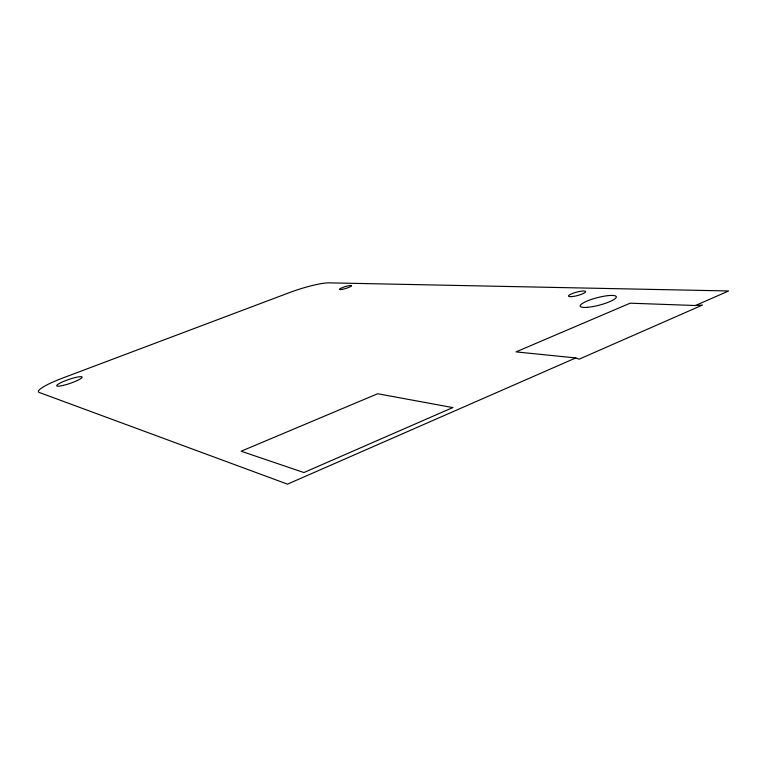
<?xml version="1.0" encoding="UTF-8"?>
<svg xmlns="http://www.w3.org/2000/svg" width="767" height="767" viewBox="0 0 767 767"><rect width="100%" height="100%" fill="white"/><g stroke="black" fill="none" stroke-linecap="round" stroke-linejoin="round"><path stroke-width="1.15" d="M575.749 357.93L287.491 484.15L39.251 392.464A33.997 5.206 -18.9 0 1 62.52 378.112L289.821 292.476A31.159 4.573 -17.2 0 1 328.957 282.85L728.65 290.971L695.439 305.515L630.167 303.186L516.028 351.89L575.749 357.93L579.133 359.177L702.486 305.045L695.439 305.515M452.77 407.584L303.914 472.549L241.135 451.226L377.69 393.73L452.77 407.584M63.182 385.398A13.413 2.052 -18.9 0 0 82.146 377.172A13.413 2.052 -18.9 0 0 62.999 381.698A13.413 2.052 -18.9 0 0 63.182 385.398M587.551 307.308A18.648 3.873 -14.6 0 0 616.208 297.404A18.648 3.873 -14.6 0 0 590.993 299.571A18.648 3.873 -14.6 0 0 587.551 307.308M342.197 289.37A6.376 0.968 -16.9 0 0 351.583 285.784A6.376 0.968 -16.9 0 0 342.676 287.481A6.376 0.968 -16.9 0 0 342.197 289.37M571.856 296.618A8.868 1.764 -14.9 0 0 585.595 291.911A8.868 1.764 -14.9 0 0 573.812 292.984A8.868 1.764 -14.9 0 0 571.856 296.618"/></g></svg>
